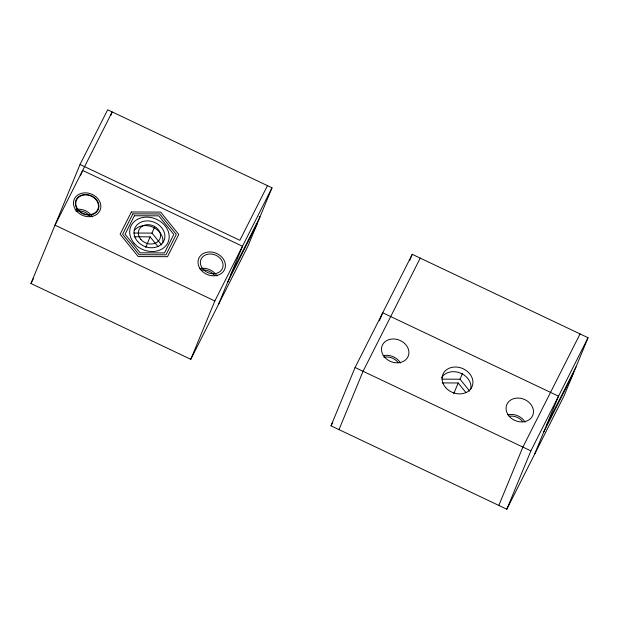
<?xml version="1.0" encoding="UTF-8"?>
<svg xmlns="http://www.w3.org/2000/svg" width="619" height="619" viewBox="0 0 619 619"><rect width="100%" height="100%" fill="white"/><g stroke="black" fill="none" stroke-linecap="round" stroke-linejoin="round"><path stroke-width="0.93" d="M30.95 283.502L80.037 164.492L107.675 109.78L272.004 187.812L247.94 246.145L190.776 359.314L30.95 283.502L33.542 278.372M80.462 175.757L82.652 170.449L242.478 246.261L218.414 304.602M110.716 115.536L112.178 112L55.014 225.161L214.839 300.973L190.776 359.314M145.736 247.476L150.115 236.853L134.184 236.783M161.652 245.023L152.011 233.1L154.495 227.08M331.01 425.826L355.074 367.493L412.239 254.324L588.05 337.719L563.986 396.059L506.822 509.22L331.01 425.826L332.743 422.406M379.432 320.735L382.712 312.781L558.524 396.168L534.46 454.508M339.003 429.617L363.067 371.284L420.231 258.115M409.685 260.514L412.239 254.324M453.789 393.591L458.168 382.968L442.237 382.906M469.705 391.146L460.064 379.223L462.548 373.203M498.837 505.429L522.893 447.088L580.057 333.927M506.822 509.22L530.885 450.88L588.05 337.719M267.501 185.592L239.863 240.304L80.037 164.492M214.839 300.973L272.004 187.812M230.446 275.432L259.972 216.975L259.082 216.557M227.56 282.434L257.086 223.977L256.196 223.56M546.492 425.338L576.018 366.889M543.606 432.341L573.132 373.884M134.044 233.03L152.011 233.1M442.098 379.145L460.064 379.223M355.074 367.493L530.885 450.88M458.168 382.968L465.983 392.632M150.115 236.853L157.93 246.517M199.689 268.661A14.051 11.537 22.4 0 1 217.021 275.997M201.601 270.07A12.086 9.927 22.4 0 1 214.723 275.625M134.331 230.485A15.823 12.991 22.4 0 1 152.754 227.111A15.823 12.991 22.4 0 1 162.797 242.764M75.116 209.578A14.051 11.537 22.4 0 1 92.448 216.913M75.858 211.187A12.086 9.927 22.4 0 1 90.126 216.534M507.742 414.784A14.051 11.537 22.4 0 1 525.074 422.119M509.654 416.192A12.086 9.927 22.4 0 1 522.776 421.748M441.633 377.714A15.823 12.991 22.4 0 1 460.056 372.924A15.823 12.991 22.4 0 1 470.85 388.879M383.176 355.693A14.051 11.537 22.4 0 1 400.501 363.028M383.912 357.31A12.086 9.927 22.4 0 1 398.179 362.649M131.36 211.977L120.132 234.214L138.207 256.576L167.517 256.692L178.752 234.454L160.669 212.1L131.36 211.977M132.884 213.864L122.601 234.23L139.151 254.695L165.993 254.811L176.276 234.446L159.725 213.973L132.884 213.864M134.408 215.752L125.069 234.237L140.103 252.823L164.468 252.923L173.807 234.439L158.781 215.853L134.408 215.752M202.723 268.785A11.645 9.564 22.4 0 0 222.229 268.863A11.645 9.564 22.4 0 0 210.197 253.983A11.645 9.564 22.4 0 0 202.723 268.785M200.866 269.799A14.051 11.537 22.4 0 0 224.403 269.892A14.051 11.537 22.4 0 0 209.887 251.941A14.051 11.537 22.4 0 0 200.866 269.799M78.149 209.694A11.645 9.564 22.4 0 0 97.655 209.771A11.645 9.564 22.4 0 0 85.623 194.892A11.645 9.564 22.4 0 0 78.149 209.694M76.292 210.708A14.051 11.537 22.4 0 0 99.829 210.808A14.051 11.537 22.4 0 0 85.314 192.849A14.051 11.537 22.4 0 0 76.292 210.708M134.091 243.221A20.249 16.628 22.4 0 0 167.896 242.648A20.249 16.628 22.4 0 0 146.332 217.137A20.249 16.628 22.4 0 0 134.091 243.221M140.799 239.336A11.397 9.362 22.4 0 0 159.826 239.019A11.397 9.362 22.4 0 0 147.693 224.658A11.397 9.362 22.4 0 0 140.799 239.336M137.673 241.534A15.823 12.991 22.4 0 0 163.981 240.567A15.823 12.991 22.4 0 0 146.672 220.906A15.823 12.991 22.4 0 0 137.673 241.534M77.808 209.88A12.086 9.927 22.4 0 0 98.057 209.965A12.086 9.927 22.4 0 0 85.569 194.521A12.086 9.927 22.4 0 0 77.808 209.88M508.919 415.914A14.051 11.537 22.4 0 0 532.456 416.014A14.051 11.537 22.4 0 0 517.941 398.056A14.051 11.537 22.4 0 0 508.919 415.914M445.726 387.656A15.823 12.991 22.4 0 0 472.034 386.682A15.823 12.991 22.4 0 0 454.725 367.021A15.823 12.991 22.4 0 0 445.726 387.656M384.345 356.83A14.051 11.537 22.4 0 0 407.882 356.923A14.051 11.537 22.4 0 0 393.367 338.964A14.051 11.537 22.4 0 0 384.345 356.83"/></g></svg>
